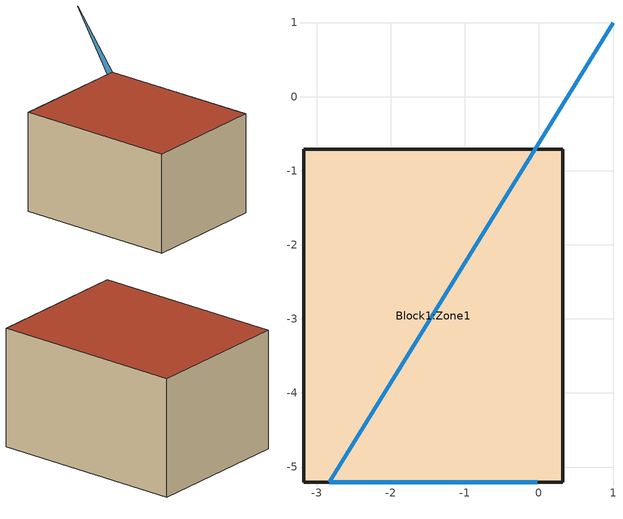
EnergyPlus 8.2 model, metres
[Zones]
Block1:Zone1
 floor ground (Project ground floor): 0.32,-5.21 -3.18,-5.21 -3.18,-0.71 0.32,-0.71 z0
 wall outside (Project wall): 0.32,-5.21 0.32,-0.71 -3.18,-0.71 -3.18,-5.21 0.32,-5.21 z0:2.8
 window (1001): 1,1,4 -2.83,-5.21,0.84 -0.03,-5.21,0.84 -0.03,-5.21,1.89 -2.83,-5.21,1.89
 roof outside (Project flat roof): -3.18,-5.21 0.32,-5.21 0.32,-0.71 -3.18,-0.71 z2.8
[Site:Location]
Simple-Office: Latitude=47.34; Longitude=7.36; Time Zone=1; Elevation {m}=260
[Site:GroundTemperature:BuildingSurface]
18, 18, 18, 18, 18, 18, 18, 18, 18, 18, 18, 18
[Site:GroundTemperature:Deep]
14, 14, 14, 14, 14, 14, 14, 14, 14, 14, 14, 14
[Site:GroundTemperature:Shallow]
14, 14, 14, 14, 14, 14, 14, 14, 14, 14, 14, 14
[Site:GroundTemperature:FCfactorMethod]
January FCfactorMethod ground temperature {C}=4.16; Februry FCfactorMethod ground temperature {C}=5.3; March FCfactorMethod ground temperature {C}=7.51; April FCfactorMethod ground temperature {C}=9.61; May FCfactorMethod ground temperature {C}=13.58; June FCfactorMethod ground temperature {C}=15.67; July FCfactorMethod ground temperature {C}=16.24; August FCfactorMethod ground temperature {C}=15.18; September FCfactorMethod ground temperature {C}=12.74; October FCfactorMethod ground temperature {C}=9.69; November FCfactorMethod ground temperature {C}=6.69; December FCfactorMethod ground temperature {C}=4.7
[Site:GroundReflectance]
0.2, 0.2, 0.2, 0.2, 0.2, 0.2, 0.2, 0.2, 0.2, 0.2, 0.2, 0.2
[Site:GroundReflectance:SnowModifier]
2, 2
[Building]
Building: North Axis=0; Terrain=Suburbs; Loads Convergence Tolerance=.04; Temperature Convergence Tolerance=.4; Solar Distribution=FullExterior; Maximum number of warmup days=25; Minimum number of warmup days=6
[Material:NoMass]
3_RVAL_3: Roughness=Rough; Resistance {m2-K/w}=.18; Thermal Emittance=0.9; Solar Absorptance=0.7; Visible Absorptance=0.7
[Construction]
Project ground floor: Urea Formaldehyde Foam_0.1327, Cast Concrete_0.1, Floor/Roof Screed_0.07, Timber Flooring_0.03
Project flat roof: Asphalt_0.01, MW Glass Wool (rolls)_0.1445, 3_RVAL_3, Plasterboard_0.013
Project wall: Brickwork Outer Leaf_0.1, XPS Extruded Polystyrene  - CO2 Blowing_0.0795, Concrete Block (Medium)_0.1, Gypsum Plastering_0.013
1001: 38, 1002, 2
2001: 20005, 38, 1002, 2
[WindowMaterial:Gas]
1002: Gas type (Air - Argon - Krypton - Xenon - SF6 - Custom)=Air; Thickness {m}=.013
[WindowMaterial:Glazing] Optical data type {SpectralAverage or Spectral}=SpectralAverage; Thickness {m}=.003; IR transmittance at normal incidence=0; IR emissivity: front side=.84; Conductivity {W/m-K}=.9; Dirt Correction Factor for Solar and Visible Transmittance=1
Name | Solar transmittance at normal incidence | Solar reflectance at normal incidence: front side | Solar reflectance at normal incidence: back side | Visible transmittance at normal incidence | Visible reflectance at normal incidence: front side | Visible reflectance at normal incidence: back side | IR emissivity: back side
2 | .837 | .075 | .075 | .898 | .081 | .081 | .84
38 | .74 | .09 | .1 | .82 | .11 | .12 | .2
[WindowMaterial:Shade]
20005: Solar transmittance=.1; Solar reflectance=.8; Visible transmittance=.7; Visible reflectance=.2; IR Thermal emissivity=.9; IR Thermal transmittance=0; Thickness {m}=.005; Conductivity {W/m-K}=.1; Shade-to-glass distance=.05; Shade top opening multiplier=.5; Shade bottom opening multiplier=.5; Shade left-side opening multiplier=.5; Shade right-side opening multiplier=.5; Air-flow permeability=0
[Material] Roughness=Rough; Thermal Emittance=0.9
Name | Thickness {m} | Conductivity {w/m-K} | Density {kg/m3} | Specific Heat {J/kg-K} | Solar Absorptance | Visible Absorptance
Urea Formaldehyde Foam_0.1327 | .1327 | 0.04 | 10 | 1400 | 0.6 | 0.6
Cast Concrete_0.1 | .1 | 1.13 | 2000 | 1000 | 0.6 | 0.6
Floor/Roof Screed_0.07 | .07 | 0.41 | 1200 | 840 | 0.73 | 0.73
Timber Flooring_0.03 | .03 | 0.14 | 650 | 1200 | 0.78 | 0.78
Asphalt_0.01 | .01 | 0.7 | 2100 | 1000 | 0.85 | 0.9
MW Glass Wool (rolls)_0.1445 | .1445 | 0.04 | 12 | 840 | 0.6 | 0.6
Plasterboard_0.013 | .013 | 0.25 | 2800 | 896 | 0.5 | 0.5
Brickwork Outer Leaf_0.1 | .1 | 0.84 | 1700 | 800 | 0.7 | 0.7
XPS Extruded Polystyrene  - CO2 Blowing_0.0795 | .0795 | 0.034 | 35 | 1400 | 0.6 | 0.6
Concrete Block (Medium)_0.1 | .1 | 0.51 | 1400 | 1000 | 0.6 | 0.6
Gypsum Plastering_0.013 | .013 | 0.4 | 1000 | 1000 | 0.5 | 0.5
[WindowProperty:ShadingControl]
1001: Shading type=ExteriorShade; Name of glazed construction with shading=2001; Shading control type=AlwaysOff; Schedule=Off; Shading control is scheduled=Yes; Glare control is active=No; Type of slat angle control=FixedSlatAngle; Setpoint 2=0
[Zone]
Block1:Zone1: Relative North (to building)=0; Zone Type=1; Zone multiplier=1; Zone volume=31.9657; Floor Area=11.4163; Zone inside convection algorithm=TARP
[PEOPLE]
People Block1:Zone1: Block1:Zone1, Block1:Zone1NumberOfOccupants, People, 2, .3, AUTOCALCULATE, Block1:Zone1AverageGains, 3.82e-08, No, ZoneAveraged, Work efficiency, ClothingInsulationSchedule, Clothing Schedule 102, AirVelocitySchedule
[Lights]
Block1:Zone1 General lighting: Zone=Block1:Zone1; Lighting SCHEDULE=Block1:Zone1LightState; Design Level calculation method=LightingLevel; Design lighting Level (W)=228.326; Return Air Fraction=0; Radiant fraction=.42; Fraction Visible=.18; Fraction Replaceable=1; LightsEndUseKey=ELECTRIC EQUIPMENT#Block1:Zone1#GeneralLights
[ElectricEquipment]
Block1:Zone1 Equipment 1: Zone=Block1:Zone1; Equipment SCHEDULE=2867; Design Level calculation method=EquipmentLevel; Design Equipment Level (W)=134.3699; Latent fraction=0; Radiant fraction=.2; Fraction Lost=0; End-use category=ELECTRIC EQUIPMENT#Block1:Zone1#05
[WaterUse:Equipment]
DHW Block1:Zone1: Peak Volumetric Flow Rate {m3/s}=7.92799e-08; DHW SCHEDULE=2864; Target Temperature Schedule=DHW Supply Temperature Block1:Zone1; Hot Water Supply Temperature Schedule=DHW Supply Temperature Block1:Zone1; Cold Water Supply Temperature Schedule=DHW Mains Temperature Block1:Zone1; Zone=Block1:Zone1
[Daylighting:Controls]
Block1:Zone1: Total Daylighting Reference Points=1; X-coordinate of first reference point {m}=-.928; Y-coordinate of first reference point {m}=-2.458; Z-coordinate of first reference point {m}=.8; Fraction of zone controlled by first reference point=1; Fraction of zone controlled by 2nd reference point=0; Illuminance setpoint at first reference point {lux}=400; Illuminance setpoint at second reference point {lux}=300; Lighting control type=1; view azimuth angle=0; Maximum allowable discomfort glare index=22; Minimum input power fraction for continuous dimming control=0.1; Minimum light output fraction for continuous dimming control=0.1; Number of steps (excluding off) for stepped control=0; Probability lighting will be reset when needed in manual stepped control=1
[ZoneControl:Thermostat]
Block1:Zone1 Thermostat: Block1:Zone1, Zone Control Type Sched, ThermostatSetpoint:DualSetpoint, Dual Setpoint - Zone Block1:Zone1
[ThermostatSetpoint:DualSetpoint]
Dual Setpoint - Zone Block1:Zone1: Block1:Zone1 Heating SP Sch, Block1:Zone1 Cooling SP Sch
[Zone equipment]
Block1:Zone1: Block1:Zone1 Ideal Loads Air
[ZoneHVAC:IdealLoadsAirSystem]
Block1:Zone1 Ideal Loads Air: Maximum Heating Supply Air Temperature {C}=35; Minimum Cooling Supply Air Temperature {C}=12; Maximum Heating Supply Air Humidity Ratio {kg-H2O/kg-air}=0.0156; Minimum Cooling Supply Air Humidity Ratio {kg-H2O/kg-air}=0.0077; Heating Limit=LimitCapacity; Maximum Sensible Heating Capacity=3000; Cooling Limit=LimitFlowRateAndCapacity; Maximum Total Cooling Capacity=3000; Heating Availability Schedule=Block1:Zone1 Heating Availability Sch; Cooling availability schedule=Block1:Zone1 Cooling Availability Sch; Dehumidification Control Type=None; Humidification Control Type=None; Outdoor Air Economizer Type=NoEconomizer; Heat Recovery Type=None
[EnergyManagementSystem:ProgramCallingManager]
Warm Up Completed: AfterNewEnvironmentWarmUpIsComplete; outputTime
get time: BeginTimestepBeforePredictor; oTime
[EnergyManagementSystem:GlobalVariable]
exTime
epTime
[EnergyManagementSystem:OutputVariable] Type of Data in Variable=Averaged; Update Frequency=ZoneTimeStep
Name | EMS Variable
warmUpComplete | exTime
epTimeStep | epTime
[EnergyManagementSystem:Program]
outputTime: SET exTime = CurrentEnvironment
oTime: SET epTime = CurrentTime
[ExternalInterface:FunctionalMockupUnitImport]
FMU Filename=agentFMU.fmu; FMU Timeout in milli-seconds=15; FMU LoggingOn Value=0
[ExternalInterface:FunctionalMockupUnitImport:From:Variable] FMU Filename,=agentFMU.fmu; FMU Instance Name,=FMI
Name | EnergyPlus Key Value, | EnergyPlus Variable Name, | FMU Variable
 | Block1:Zone1 | Zone Air Relative Humidity | Block1:Zone1ZoneAirRelativeHumidity
 | Block1:Zone1 | Zone Mean Radiant Temperature | Block1:Zone1ZoneMeanRadiantTemperature
 | Block1:Zone1 | Zone Mean Air Temperature | Block1:Zone1ZoneMeanAirTemperature
 | Block1:Zone1 | Daylighting Reference Point 1 Illuminance | Block1:Zone1DaylightingReferencePoint1Illuminance
 | Environment | Site Exterior Horizontal Sky Illuminance | EnvironmentSiteExteriorHorizontalSkyIlluminance
 | Environment | Site Rain Status | EnvironmentSiteRainStatus
 | Environment | Site Outdoor Air Drybulb Temperature | EnvironmentSiteOutdoorAirDrybulbTemperature
 | EMS | warmUpComplete | EMSwarmUpComplete
 | EMS | epTimeStep | EMSepTimeStep
 | Block1:Zone1 | Zone Air System Sensible Heating Rate | Block1:Zone1ZoneAirSystemSensibleHeatingRate
[ExternalInterface:FunctionalMockupUnitImport:To:Schedule] FMU Filename,=agentFMU.fmu; FMU Model Name,=FMI; Initial Value=0
Name | EnergyPlus Key Value, | FMU Model Variable Name,
 | Block1:Zone1NumberOfOccupants | Block1:Zone1NumberOfOccupants
 | Block1:Zone1LightState | Block1:Zone1LightState
 | Block1:Zone1WindowState | Block1:Zone1WindowState
 | Block1:Zone1AverageGains | Block1:Zone1AverageGains
[ExternalInterface:FunctionalMockupUnitImport:To:Actuator]
EnergyPlus Variable=Block1:Zone1_Wall_5_0_0_0_0_0_Win_Shading_Fraction; Actuated Component Unique=Block1:Zone1_Wall_5_0_0_0_0_0_Win; Actuated Component Type=Window Shading Fraction; Actuated Component Control Type=Control Fraction; FMU Filename=agentFMU.fmu; FMU Model=FMI; FMU Model Variable=Block1:Zone1BlindFraction; Initial Value!=1
[Schedule:Compact]
Off; Work efficiency: Any Number, Through: 12/31, For: AllDays, Until: 24:00, 0
AirVelocitySchedule: Any Number, Through: 12/31, For: AllDays, Until: 24:00, .137
2864: Fraction, Through: 31 Dec, For: Weekdays SummerDesignDay, Until: 07:00, 0, Until: 08:00, 0.25, Until: 09:00, 0.5, Until: 12:00, 1, Until: 14:00, 0.75, Until: 17:00, 1, Until: 18:00, 0.5, Until: 19:00, 0.25, Until: 24:00, 0, For: Weekends, Until: 24:00, 0, For: Holidays, Until: 24:00, 0, For: WinterDesignDay AllOtherDays, Until: 24:00, 0
2867: Fraction, Through: 31 Dec, For: Weekdays SummerDesignDay, Until: 07:00, 0.05, Until: 20:00, 1, Until: 24:00, 0.05, For: Weekends, Until: 24:00, 0.05, For: Holidays, Until: 24:00, 0.05, For: WinterDesignDay AllOtherDays, Until: 24:00, 0
Clothing Schedule 102: Any Number, Through: 4/1, For: AllDays, Until: 24:00, 1, Through: 9/30, For: AllDays, Until: 24:00, .5, Through: 12/31, For: AllDays, Until: 24:00, 1
DHW Supply Temperature Block1:Zone1: Temperature, Through: 12/31, For: AllDays, Until: 24:00, 65
DHW Mains Temperature Block1:Zone1: Temperature, Through: 12/31, For: AllDays, Until: 24:00, 10
Block1:Zone1 Heating SP Sch: Temperature, Through: 31 Dec, For: Weekdays SummerDesignDay WinterDesignDay, Until: 05:00, 21, Until: 19:00, 21, Until: 24:00, 21, For: Weekends, Until: 24:00, 21, For: Holidays, Until: 24:00, 21, For: AllOtherDays, Until: 24:00, 21
Block1:Zone1 Heating Availability Sch: Temperature, Through: 31 Dec, For: Weekdays SummerDesignDay WinterDesignDay, Until: 05:00, 1, Until: 19:00, 1, Until: 24:00, 1, For: Weekends, Until: 24:00, 1, For: Holidays, Until: 24:00, 1, For: AllOtherDays, Until: 24:00, 1
Block1:Zone1 Cooling SP Sch: Temperature, Through: 31 Dec, For: Weekdays SummerDesignDay, Until: 05:00, 100, Until: 19:00, 26, Until: 24:00, 100, For: Weekends, Until: 24:00, 100, For: Holidays, Until: 24:00, 100, For: WinterDesignDay AllOtherDays, Until: 24:00, 100
Block1:Zone1 Cooling Availability Sch: Temperature, Through: 31 Dec, For: Weekdays SummerDesignDay, Until: 05:00, 0, Until: 19:00, 1, Until: 24:00, 0, For: Weekends, Until: 24:00, 0, For: Holidays, Until: 24:00, 0, For: WinterDesignDay AllOtherDays, Until: 24:00, 0
[Schedule:Day:Hourly]
Off: Fraction, 0, 0, 0, 0, 0, 0, 0, 0, 0, 0, 0, 0, 0, 0, 0, 0, 0, 0, 0, 0, 0, 0, 0, 0
Summer Control Type Day Sch; Winter Control Type Day Sch: Control Type, 4, 4, 4, 4, 4, 4, 4, 4, 4, 4, 4, 4, 4, 4, 4, 4, 4, 4, 4, 4, 4, 4, 4, 4
[Schedule:Week:Daily]
Off: Off, Off, Off, Off, Off, Off, Off, Off, Off, Off, Off, Off
Summer Control Type Week Sch: Summer Control Type Day Sch, Summer Control Type Day Sch, Summer Control Type Day Sch, Summer Control Type Day Sch, Summer Control Type Day Sch, Summer Control Type Day Sch, Summer Control Type Day Sch, Summer Control Type Day Sch, Summer Control Type Day Sch, Summer Control Type Day Sch, Summer Control Type Day Sch, Summer Control Type Day Sch
Winter Control Type Week Sch: Winter Control Type Day Sch, Winter Control Type Day Sch, Winter Control Type Day Sch, Winter Control Type Day Sch, Winter Control Type Day Sch, Winter Control Type Day Sch, Winter Control Type Day Sch, Winter Control Type Day Sch, Winter Control Type Day Sch, Winter Control Type Day Sch, Winter Control Type Day Sch, Winter Control Type Day Sch
[Schedule:Year]
Zone Control Type Sched: Control Type, Winter Control Type Week Sch, 1, 1, 3, 31, Summer Control Type Week Sch, 4, 1, 9, 30, Winter Control Type Week Sch, 10, 1, 12, 31
[AirflowNetwork:MultiZone:Surface:Crack] Reference crack conditions=Reference Crack Conditions
Name | Crack | Flow coeff (kg/s @ 1Pa) | Flow exponent
 | DefaultCrack | 1e-11 | 0.66
 | Block1:Zone1_Roof_1_0_0 | .001575 | .7
 | Block1:Zone1_Wall_2_0_0 | .00126 | .7
 | Block1:Zone1_Wall_3_0_0 | .00098 | .7
 | Block1:Zone1_Wall_4_0_0 | .00126 | .7
 | Block1:Zone1_Wall_5_0_0 | .0006852 | .7
[AirflowNetwork:SimulationControl]
AirflowNetwork Simulation=VENT; AirflowNetwork Control=MultizoneWithoutDistribution; Wind Pressure Coefficient Type=Input; AirflowNetwork Wind Pressure Coefficient Array=Cp Data; Height Selection for Local Wind Speed Calculation=OpeningHeight; Building Type=LowRise; Maximum number of iterations=1000; Initialization flag=ZeroNodePressures; Relative airflow convergence tolerance=.0001; Absolute airflow convergence tolerance=.000001; Convergence acceleration limit=-0.5; Azimuth Angle of Long Axis of Building=0; Ratio of Building Width Along Short Axis to Width Along Long Axis=1
[AirflowNetwork:MultiZone:Zone]
Block1:Zone1: Ventilation Control Mode=Temperature; Vent Temperature Schedule=20001; Venting Availability Schedule=2864
[AirflowNetwork:MultiZone:Surface]
Block1:Zone1_Roof_1_0_0: Leakage Component=Block1:Zone1_Roof_1_0_0; Crack Actual Value (dimensionless)=1
Block1:Zone1_Wall_2_0_0: Leakage Component=Block1:Zone1_Wall_2_0_0; Crack Actual Value (dimensionless)=1
Block1:Zone1_Wall_3_0_0: Leakage Component=Block1:Zone1_Wall_3_0_0; Crack Actual Value (dimensionless)=1
Block1:Zone1_Wall_4_0_0: Leakage Component=Block1:Zone1_Wall_4_0_0; Crack Actual Value (dimensionless)=1
Block1:Zone1_Wall_5_0_0: Leakage Component=Block1:Zone1_Wall_5_0_0; Crack Actual Value (dimensionless)=1
Block1:Zone1_Wall_5_0_0_0_0_0_Win: Leakage Component=Block1:Zone1_Wall_5_0_0_0_0_0_Win; Crack Actual Value or Window Open Factor for Ventilation (dimensionless)=1; Ventilation control mode=constant; Ventilation temp schedule=20001; Venting Availability Schedule=Block1:Zone1WindowState
[AirflowNetwork:MultiZone:ExternalNode]
Name | External Node Height | Wind Pressure Coefficient Values Object
Block1:Zone1_Roof_1_0_0 | 3.73 | Block1:Zone1_Roof_1_0_0
Block1:Zone1_Wall_2_0_0 | 1.87 | Block1:Zone1_Wall_2_0_0
Block1:Zone1_Wall_3_0_0 | 1.87 | Block1:Zone1_Wall_3_0_0
Block1:Zone1_Wall_4_0_0 | 1.87 | Block1:Zone1_Wall_4_0_0
Block1:Zone1_Wall_5_0_0 | 1.87 | Block1:Zone1_Wall_5_0_0
Block1:Zone1_Wall_5_0_0_0_0_0_Win | 1.82 | Block1:Zone1_Wall_5_0_0_0_0_0_Win
[AirflowNetwork:MultiZone:WindPressureCoefficientValues] CP Array=Cp Data
Name | Wind direction #1 (deg) | Wind direction #2 (deg) | Wind direction #3 (deg) | Wind direction #4 (deg) | Wind direction #5 (deg) | Wind direction #6 (deg) | Wind direction #7 (deg) | Wind direction #8 (deg)
Block1:Zone1_Roof_1_0_0 | -.6 | -.5 | -.4 | -.5 | -.6 | -.5 | -.4 | -.5
Block1:Zone1_Wall_2_0_0 | -.3 | .1 | .4 | .1 | -.3 | -.35 | -.2 | -.35
Block1:Zone1_Wall_3_0_0 | .4 | .1 | -.3 | -.35 | -.2 | -.35 | -.3 | .1
Block1:Zone1_Wall_4_0_0 | -.3 | -.35 | -.2 | -.35 | -.3 | .1 | .4 | .1
Block1:Zone1_Wall_5_0_0; Block1:Zone1_Wall_5_0_0_0_0_0_Win | -.2 | -.35 | -.3 | .1 | .4 | .1 | -.3 | -.35
[AirflowNetwork:MultiZone:Component:DetailedOpening]
Block1:Zone1_Wall_5_0_0_0_0_0_Win: Air Mass Flow Coefficient When Window or Door Is Closed (kg/s @ 1Pa per m crack)=.00014; Air Mass Flow Exponent When Window or Door Is Closed (dimensionless)=.65; Type of large vertical opening (LVO)=NonPivoted; Extra crack length for LVO type 1 with multiple openable parts (m)=0; Number of Opening Factor Values=2; Opening factor #1 (dimensionless)=0; Discharge coefficient for opening factor #1 (dimensionless)=.65; Width factor for opening factor #1 (dimensionless)=0; Height factor for opening factor #1 (dimensionless)=1; Start height factor for opening factor #1 (dimensionless)=0; Opening factor #2 (dimensionless)=1; Discharge coefficient for Opening factor #2 (dimensionless)=.65; Width factor for Opening factor #2 (dimensionless)=.25; Height factor for Opening factor #2 (dimensionless)=1; Start height factor for Opening factor #2 (dimensionless)=0; Opening factor #3 (dimensionless)=0; Discharge coefficient for Opening factor #3 (dimensionless)=0; Width factor for Opening factor #3 (dimensionless)=0; Height factor for Opening factor #3 (dimensionless)=0; Start height factor for Opening factor #3 (dimensionless)=0; Opening factor #4 (dimensionless)=0; Discharge coefficient for Opening factor #4 (dimensionless)=0; Width factor for Opening factor #4 (dimensionless)=0; Height factor for Opening factor #4 (dimensionless)=0; Start height factor for Opening factor #4 (dimensionless)=0
[AirflowNetwork:MultiZone:ReferenceCrackConditions]
Reference Crack Conditions: Standard temperature for crack data {C}=20; Standard barometric pressure for crack data {Pa}=101320; Standard humidity ratio for crack data {kg/kg}=0.005
[AirflowNetwork:MultiZone:WindPressureCoefficientArray]
Cp Data: Wind direction #1 {deg}=0; Wind direction #2 {deg}=45; Wind direction #3 {deg}=90; Wind direction #4 {deg}=135; Wind direction #5 {deg}=180; Wind direction #6 {deg}=225; Wind direction #7 {deg}=270; Wind direction #8 {deg}=315
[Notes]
Hourly weather file: C:\ProgramData\DesignBuilder\Weather Data\GBR_LONDON_GATWICK_IWEC.epw
